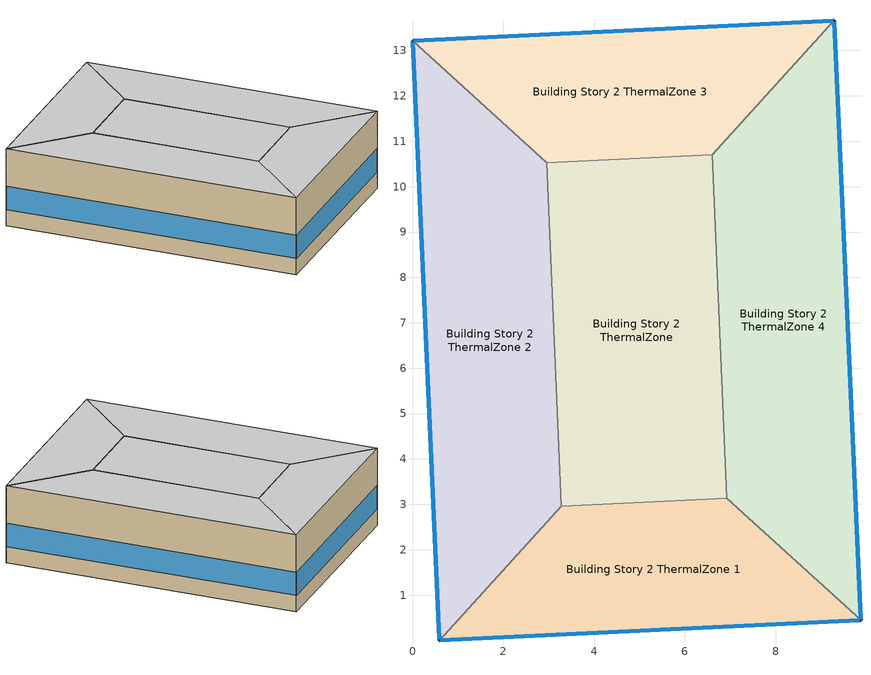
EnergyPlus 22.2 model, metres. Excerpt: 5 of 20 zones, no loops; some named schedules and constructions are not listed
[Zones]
Building Story 2 ThermalZone
 floor adiabatic (Typical Interior Floor): 6.92,3.14 3.28,2.96 2.96,10.52 6.6,10.7 z3.6
 wall adiabatic (Typical Interior Wall): 3.28,2.96 6.92,3.14 6.6,10.7 2.96,10.52 3.28,2.96 z3.6:7.2
 ceiling adiabatic (Typical Interior Ceiling): 6.6,10.7 2.96,10.52 3.28,2.96 6.92,3.14 z7.2
Building Story 2 ThermalZone 1
 floor adiabatic (Typical Interior Ceiling): 9.88,0.44 0.59,0 3.28,2.96 6.92,3.14 z3.6
 wall outside (Typical Insulated Steel Framed Exterior Wall R-12.99): 0.59,0 9.88,0.44 z3.6:7.2
 wall adiabatic (Typical Interior Wall): 9.88,0.44 6.92,3.14 3.28,2.96 0.59,0 z3.6:7.2
 window (U 0.55 SHGC 0.25): 0.61,0 9.86,0.44 z4.36:5.45
 ceiling adiabatic (Typical Interior Ceiling): 6.92,3.14 3.28,2.96 0.59,0 9.88,0.44 z7.2
Building Story 2 ThermalZone 2
 floor adiabatic (Typical Interior Ceiling): 0.59,0 0,13.22 2.96,10.52 3.28,2.96 z3.6
 wall outside (Typical Insulated Steel Framed Exterior Wall R-12.99): 0,13.22 0.59,0 z3.6:7.2
 wall adiabatic (Typical Interior Wall): 0.59,0 3.28,2.96 2.96,10.52 0,13.22 z3.6:7.2
 window (U 0.55 SHGC 0.25): 0,13.19 0.59,0.03 z4.36:5.45
 ceiling adiabatic (Typical Interior Ceiling): 3.28,2.96 2.96,10.52 0,13.22 0.59,0 z7.2
Building Story 2 ThermalZone 3
 floor adiabatic (Typical Interior Ceiling): 0,13.22 9.29,13.66 6.6,10.7 2.96,10.52 z3.6
 wall outside (Typical Insulated Steel Framed Exterior Wall R-12.99): 9.29,13.66 0,13.22 z3.6:7.2
 wall adiabatic (Typical Interior Wall): 0,13.22 2.96,10.52 6.6,10.7 9.29,13.66 z3.6:7.2
 window (U 0.55 SHGC 0.25): 9.27,13.66 0.03,13.22 z4.36:5.45
 ceiling adiabatic (Typical Interior Ceiling): 2.96,10.52 6.6,10.7 9.29,13.66 0,13.22 z7.2
Building Story 2 ThermalZone 4
 floor adiabatic (Typical Interior Ceiling): 9.29,13.66 9.88,0.44 6.92,3.14 6.6,10.7 z3.6
 wall outside (Typical Insulated Steel Framed Exterior Wall R-12.99): 9.88,0.44 9.29,13.66 z3.6:7.2
 wall adiabatic (Typical Interior Wall): 9.29,13.66 6.6,10.7 6.92,3.14 9.88,0.44 z3.6:7.2
 window (U 0.55 SHGC 0.25): 9.88,0.47 9.3,13.64 z4.36:5.45
 ceiling adiabatic (Typical Interior Ceiling): 6.6,10.7 6.92,3.14 9.88,0.44 9.29,13.66 z7.2
[Schedule:Week:Daily]
SchoolSecondary BLDG_LIGHT_MECHANICAL_SCH_2013 Week Rule - Jul5-Aug29: SchoolSecondary BLDG_LIGHT_MECHANICAL_SCH_2013 Wknd Day 1, SchoolSecondary BLDG_LIGHT_MECHANICAL_SCH_2013 Wkdy Day 1, SchoolSecondary BLDG_LIGHT_MECHANICAL_SCH_2013 Wkdy Day 1, SchoolSecondary BLDG_LIGHT_MECHANICAL_SCH_2013 Wkdy Day 1, SchoolSecondary BLDG_LIGHT_MECHANICAL_SCH_2013 Wkdy Day 1, SchoolSecondary BLDG_LIGHT_MECHANICAL_SCH_2013 Wkdy Day 1, SchoolSecondary BLDG_LIGHT_MECHANICAL_SCH_2013 Wknd Day 1, SchoolSecondary BLDG_LIGHT_MECHANICAL_SCH_2013 Default, SchoolSecondary BLDG_LIGHT_MECHANICAL_SCH_2013 Summer Design Day, SchoolSecondary BLDG_LIGHT_MECHANICAL_SCH_2013 Winter Design Day, SchoolSecondary BLDG_LIGHT_MECHANICAL_SCH_2013 Default, SchoolSecondary BLDG_LIGHT_MECHANICAL_SCH_2013 Default
SchoolSecondary BLDG_LIGHT_MECHANICAL_SCH_2013 Week Rule - Aug30-Sep5: SchoolSecondary BLDG_LIGHT_MECHANICAL_SCH_2013 Wknd Day 1, SchoolSecondary BLDG_LIGHT_MECHANICAL_SCH_2013 Wkdy Day 1, SchoolSecondary BLDG_LIGHT_MECHANICAL_SCH_2013 Wkdy Day 2, SchoolSecondary BLDG_LIGHT_MECHANICAL_SCH_2013 Wkdy Day 2, SchoolSecondary BLDG_LIGHT_MECHANICAL_SCH_2013 Wkdy Day 2, SchoolSecondary BLDG_LIGHT_MECHANICAL_SCH_2013 Wkdy Day 2, SchoolSecondary BLDG_LIGHT_MECHANICAL_SCH_2013 Default, SchoolSecondary BLDG_LIGHT_MECHANICAL_SCH_2013 Default, SchoolSecondary BLDG_LIGHT_MECHANICAL_SCH_2013 Summer Design Day, SchoolSecondary BLDG_LIGHT_MECHANICAL_SCH_2013 Winter Design Day, SchoolSecondary BLDG_LIGHT_MECHANICAL_SCH_2013 Default, SchoolSecondary BLDG_LIGHT_MECHANICAL_SCH_2013 Default
SchoolSecondary BLDG_LIGHT_MECHANICAL_SCH_2013 Week Rule - Sep6-Dec31: SchoolSecondary BLDG_LIGHT_MECHANICAL_SCH_2013 Default, SchoolSecondary BLDG_LIGHT_MECHANICAL_SCH_2013 Wkdy Day 2, SchoolSecondary BLDG_LIGHT_MECHANICAL_SCH_2013 Wkdy Day 2, SchoolSecondary BLDG_LIGHT_MECHANICAL_SCH_2013 Wkdy Day 2, SchoolSecondary BLDG_LIGHT_MECHANICAL_SCH_2013 Wkdy Day 2, SchoolSecondary BLDG_LIGHT_MECHANICAL_SCH_2013 Wkdy Day 2, SchoolSecondary BLDG_LIGHT_MECHANICAL_SCH_2013 Default, SchoolSecondary BLDG_LIGHT_MECHANICAL_SCH_2013 Default, SchoolSecondary BLDG_LIGHT_MECHANICAL_SCH_2013 Summer Design Day, SchoolSecondary BLDG_LIGHT_MECHANICAL_SCH_2013 Winter Design Day, SchoolSecondary BLDG_LIGHT_MECHANICAL_SCH_2013 Default, SchoolSecondary BLDG_LIGHT_MECHANICAL_SCH_2013 Default
SchoolSecondary BLDG_LIGHT_OFFICE_SCH_2013 Week Rule - Jan1-Jan3: SchoolSecondary BLDG_LIGHT_OFFICE_SCH_2013 Wkdy Day, SchoolSecondary BLDG_LIGHT_OFFICE_SCH_2013 Wkdy Day, SchoolSecondary BLDG_LIGHT_OFFICE_SCH_2013 Wkdy Day, SchoolSecondary BLDG_LIGHT_OFFICE_SCH_2013 Wkdy Day, SchoolSecondary BLDG_LIGHT_OFFICE_SCH_2013 Wkdy Day, SchoolSecondary BLDG_LIGHT_OFFICE_SCH_2013 Wkdy Day, SchoolSecondary BLDG_LIGHT_OFFICE_SCH_2013 Wknd Day, SchoolSecondary BLDG_LIGHT_OFFICE_SCH_2013 Default, SchoolSecondary BLDG_LIGHT_OFFICE_SCH_2013 Summer Design Day, SchoolSecondary BLDG_LIGHT_OFFICE_SCH_2013 Winter Design Day, SchoolSecondary BLDG_LIGHT_OFFICE_SCH_2013 Default, SchoolSecondary BLDG_LIGHT_OFFICE_SCH_2013 Default
SchoolSecondary BLDG_LIGHT_OFFICE_SCH_2013 Week Rule - Jan4-Jun27: SchoolSecondary BLDG_LIGHT_OFFICE_SCH_2013 Wknd Day, SchoolSecondary BLDG_LIGHT_OFFICE_SCH_2013 Wkdy Day, SchoolSecondary BLDG_LIGHT_OFFICE_SCH_2013 Wkdy Day, SchoolSecondary BLDG_LIGHT_OFFICE_SCH_2013 Wkdy Day, SchoolSecondary BLDG_LIGHT_OFFICE_SCH_2013 Wkdy Day, SchoolSecondary BLDG_LIGHT_OFFICE_SCH_2013 Wkdy Day, SchoolSecondary BLDG_LIGHT_OFFICE_SCH_2013 Wknd Day, SchoolSecondary BLDG_LIGHT_OFFICE_SCH_2013 Default, SchoolSecondary BLDG_LIGHT_OFFICE_SCH_2013 Summer Design Day, SchoolSecondary BLDG_LIGHT_OFFICE_SCH_2013 Winter Design Day, SchoolSecondary BLDG_LIGHT_OFFICE_SCH_2013 Default, SchoolSecondary BLDG_LIGHT_OFFICE_SCH_2013 Default
SchoolSecondary BLDG_LIGHT_OFFICE_SCH_2013 Week Rule - Jun28-Jul4: SchoolSecondary BLDG_LIGHT_OFFICE_SCH_2013 Wknd Day, SchoolSecondary BLDG_LIGHT_OFFICE_SCH_2013 Wkdy Day, SchoolSecondary BLDG_LIGHT_OFFICE_SCH_2013 Wkdy Day, SchoolSecondary BLDG_LIGHT_OFFICE_SCH_2013 Wkdy Day 1, SchoolSecondary BLDG_LIGHT_OFFICE_SCH_2013 Wkdy Day 1, SchoolSecondary BLDG_LIGHT_OFFICE_SCH_2013 Wkdy Day 1, SchoolSecondary BLDG_LIGHT_OFFICE_SCH_2013 Wknd Day 1, SchoolSecondary BLDG_LIGHT_OFFICE_SCH_2013 Default, SchoolSecondary BLDG_LIGHT_OFFICE_SCH_2013 Summer Design Day, SchoolSecondary BLDG_LIGHT_OFFICE_SCH_2013 Winter Design Day, SchoolSecondary BLDG_LIGHT_OFFICE_SCH_2013 Default, SchoolSecondary BLDG_LIGHT_OFFICE_SCH_2013 Default
SchoolSecondary BLDG_LIGHT_OFFICE_SCH_2013 Week Rule - Jul5-Aug29: SchoolSecondary BLDG_LIGHT_OFFICE_SCH_2013 Wknd Day 1, SchoolSecondary BLDG_LIGHT_OFFICE_SCH_2013 Wkdy Day 1, SchoolSecondary BLDG_LIGHT_OFFICE_SCH_2013 Wkdy Day 1, SchoolSecondary BLDG_LIGHT_OFFICE_SCH_2013 Wkdy Day 1, SchoolSecondary BLDG_LIGHT_OFFICE_SCH_2013 Wkdy Day 1, SchoolSecondary BLDG_LIGHT_OFFICE_SCH_2013 Wkdy Day 1, SchoolSecondary BLDG_LIGHT_OFFICE_SCH_2013 Wknd Day 1, SchoolSecondary BLDG_LIGHT_OFFICE_SCH_2013 Default, SchoolSecondary BLDG_LIGHT_OFFICE_SCH_2013 Summer Design Day, SchoolSecondary BLDG_LIGHT_OFFICE_SCH_2013 Winter Design Day, SchoolSecondary BLDG_LIGHT_OFFICE_SCH_2013 Default, SchoolSecondary BLDG_LIGHT_OFFICE_SCH_2013 Default
SchoolSecondary BLDG_LIGHT_OFFICE_SCH_2013 Week Rule - Aug30-Sep5: SchoolSecondary BLDG_LIGHT_OFFICE_SCH_2013 Wknd Day 1, SchoolSecondary BLDG_LIGHT_OFFICE_SCH_2013 Wkdy Day 1, SchoolSecondary BLDG_LIGHT_OFFICE_SCH_2013 Wkdy Day 2, SchoolSecondary BLDG_LIGHT_OFFICE_SCH_2013 Wkdy Day 2, SchoolSecondary BLDG_LIGHT_OFFICE_SCH_2013 Wkdy Day 2, SchoolSecondary BLDG_LIGHT_OFFICE_SCH_2013 Wkdy Day 2, SchoolSecondary BLDG_LIGHT_OFFICE_SCH_2013 Default, SchoolSecondary BLDG_LIGHT_OFFICE_SCH_2013 Default, SchoolSecondary BLDG_LIGHT_OFFICE_SCH_2013 Summer Design Day, SchoolSecondary BLDG_LIGHT_OFFICE_SCH_2013 Winter Design Day, SchoolSecondary BLDG_LIGHT_OFFICE_SCH_2013 Default, SchoolSecondary BLDG_LIGHT_OFFICE_SCH_2013 Default
SchoolSecondary BLDG_LIGHT_OFFICE_SCH_2013 Week Rule - Sep6-Dec31: SchoolSecondary BLDG_LIGHT_OFFICE_SCH_2013 Default, SchoolSecondary BLDG_LIGHT_OFFICE_SCH_2013 Wkdy Day 2, SchoolSecondary BLDG_LIGHT_OFFICE_SCH_2013 Wkdy Day 2, SchoolSecondary BLDG_LIGHT_OFFICE_SCH_2013 Wkdy Day 2, SchoolSecondary BLDG_LIGHT_OFFICE_SCH_2013 Wkdy Day 2, SchoolSecondary BLDG_LIGHT_OFFICE_SCH_2013 Wkdy Day 2, SchoolSecondary BLDG_LIGHT_OFFICE_SCH_2013 Default, SchoolSecondary BLDG_LIGHT_OFFICE_SCH_2013 Default, SchoolSecondary BLDG_LIGHT_OFFICE_SCH_2013 Summer Design Day, SchoolSecondary BLDG_LIGHT_OFFICE_SCH_2013 Winter Design Day, SchoolSecondary BLDG_LIGHT_OFFICE_SCH_2013 Default, SchoolSecondary BLDG_LIGHT_OFFICE_SCH_2013 Default
SchoolSecondary BLDG_LIGHT_BATH_SCH_2013 Week Rule - Jan1-Jan3: SchoolSecondary BLDG_LIGHT_BATH_SCH_2013 Wkdy Day, SchoolSecondary BLDG_LIGHT_BATH_SCH_2013 Wkdy Day, SchoolSecondary BLDG_LIGHT_BATH_SCH_2013 Wkdy Day, SchoolSecondary BLDG_LIGHT_BATH_SCH_2013 Wkdy Day, SchoolSecondary BLDG_LIGHT_BATH_SCH_2013 Wkdy Day, SchoolSecondary BLDG_LIGHT_BATH_SCH_2013 Wkdy Day, SchoolSecondary BLDG_LIGHT_BATH_SCH_2013 Wknd Day, SchoolSecondary BLDG_LIGHT_BATH_SCH_2013 Default, SchoolSecondary BLDG_LIGHT_BATH_SCH_2013 Summer Design Day, SchoolSecondary BLDG_LIGHT_BATH_SCH_2013 Winter Design Day, SchoolSecondary BLDG_LIGHT_BATH_SCH_2013 Default, SchoolSecondary BLDG_LIGHT_BATH_SCH_2013 Default
SchoolSecondary BLDG_LIGHT_BATH_SCH_2013 Week Rule - Jan4-Jun27: SchoolSecondary BLDG_LIGHT_BATH_SCH_2013 Wknd Day, SchoolSecondary BLDG_LIGHT_BATH_SCH_2013 Wkdy Day, SchoolSecondary BLDG_LIGHT_BATH_SCH_2013 Wkdy Day, SchoolSecondary BLDG_LIGHT_BATH_SCH_2013 Wkdy Day, SchoolSecondary BLDG_LIGHT_BATH_SCH_2013 Wkdy Day, SchoolSecondary BLDG_LIGHT_BATH_SCH_2013 Wkdy Day, SchoolSecondary BLDG_LIGHT_BATH_SCH_2013 Wknd Day, SchoolSecondary BLDG_LIGHT_BATH_SCH_2013 Default, SchoolSecondary BLDG_LIGHT_BATH_SCH_2013 Summer Design Day, SchoolSecondary BLDG_LIGHT_BATH_SCH_2013 Winter Design Day, SchoolSecondary BLDG_LIGHT_BATH_SCH_2013 Default, SchoolSecondary BLDG_LIGHT_BATH_SCH_2013 Default
SchoolSecondary BLDG_LIGHT_BATH_SCH_2013 Week Rule - Jun28-Jul4: SchoolSecondary BLDG_LIGHT_BATH_SCH_2013 Wknd Day, SchoolSecondary BLDG_LIGHT_BATH_SCH_2013 Wkdy Day, SchoolSecondary BLDG_LIGHT_BATH_SCH_2013 Wkdy Day, SchoolSecondary BLDG_LIGHT_BATH_SCH_2013 Wkdy Day 1, SchoolSecondary BLDG_LIGHT_BATH_SCH_2013 Wkdy Day 1, SchoolSecondary BLDG_LIGHT_BATH_SCH_2013 Wkdy Day 1, SchoolSecondary BLDG_LIGHT_BATH_SCH_2013 Wknd Day 1, SchoolSecondary BLDG_LIGHT_BATH_SCH_2013 Default, SchoolSecondary BLDG_LIGHT_BATH_SCH_2013 Summer Design Day, SchoolSecondary BLDG_LIGHT_BATH_SCH_2013 Winter Design Day, SchoolSecondary BLDG_LIGHT_BATH_SCH_2013 Default, SchoolSecondary BLDG_LIGHT_BATH_SCH_2013 Default
SchoolSecondary BLDG_LIGHT_BATH_SCH_2013 Week Rule - Jul5-Aug29: SchoolSecondary BLDG_LIGHT_BATH_SCH_2013 Wknd Day 1, SchoolSecondary BLDG_LIGHT_BATH_SCH_2013 Wkdy Day 1, SchoolSecondary BLDG_LIGHT_BATH_SCH_2013 Wkdy Day 1, SchoolSecondary BLDG_LIGHT_BATH_SCH_2013 Wkdy Day 1, SchoolSecondary BLDG_LIGHT_BATH_SCH_2013 Wkdy Day 1, SchoolSecondary BLDG_LIGHT_BATH_SCH_2013 Wkdy Day 1, SchoolSecondary BLDG_LIGHT_BATH_SCH_2013 Wknd Day 1, SchoolSecondary BLDG_LIGHT_BATH_SCH_2013 Default, SchoolSecondary BLDG_LIGHT_BATH_SCH_2013 Summer Design Day, SchoolSecondary BLDG_LIGHT_BATH_SCH_2013 Winter Design Day, SchoolSecondary BLDG_LIGHT_BATH_SCH_2013 Default, SchoolSecondary BLDG_LIGHT_BATH_SCH_2013 Default
SchoolSecondary BLDG_LIGHT_BATH_SCH_2013 Week Rule - Aug30-Sep5: SchoolSecondary BLDG_LIGHT_BATH_SCH_2013 Wknd Day 1, SchoolSecondary BLDG_LIGHT_BATH_SCH_2013 Wkdy Day 1, SchoolSecondary BLDG_LIGHT_BATH_SCH_2013 Wkdy Day 2, SchoolSecondary BLDG_LIGHT_BATH_SCH_2013 Wkdy Day 2, SchoolSecondary BLDG_LIGHT_BATH_SCH_2013 Wkdy Day 2, SchoolSecondary BLDG_LIGHT_BATH_SCH_2013 Wkdy Day 2, SchoolSecondary BLDG_LIGHT_BATH_SCH_2013 Default, SchoolSecondary BLDG_LIGHT_BATH_SCH_2013 Default, SchoolSecondary BLDG_LIGHT_BATH_SCH_2013 Summer Design Day, SchoolSecondary BLDG_LIGHT_BATH_SCH_2013 Winter Design Day, SchoolSecondary BLDG_LIGHT_BATH_SCH_2013 Default, SchoolSecondary BLDG_LIGHT_BATH_SCH_2013 Default
SchoolSecondary BLDG_LIGHT_BATH_SCH_2013 Week Rule - Sep6-Dec31: SchoolSecondary BLDG_LIGHT_BATH_SCH_2013 Default, SchoolSecondary BLDG_LIGHT_BATH_SCH_2013 Wkdy Day 2, SchoolSecondary BLDG_LIGHT_BATH_SCH_2013 Wkdy Day 2, SchoolSecondary BLDG_LIGHT_BATH_SCH_2013 Wkdy Day 2, SchoolSecondary BLDG_LIGHT_BATH_SCH_2013 Wkdy Day 2, SchoolSecondary BLDG_LIGHT_BATH_SCH_2013 Wkdy Day 2, SchoolSecondary BLDG_LIGHT_BATH_SCH_2013 Default, SchoolSecondary BLDG_LIGHT_BATH_SCH_2013 Default, SchoolSecondary BLDG_LIGHT_BATH_SCH_2013 Summer Design Day, SchoolSecondary BLDG_LIGHT_BATH_SCH_2013 Winter Design Day, SchoolSecondary BLDG_LIGHT_BATH_SCH_2013 Default, SchoolSecondary BLDG_LIGHT_BATH_SCH_2013 Default
SchoolSecondary BLDG_OCC_SCH_Auditorium Week Rule - Jan1-Jan3: SchoolSecondary BLDG_OCC_SCH_Auditorium Wkdy|SmrDsn Day, SchoolSecondary BLDG_OCC_SCH_Auditorium Wkdy|SmrDsn Day, SchoolSecondary BLDG_OCC_SCH_Auditorium Wkdy|SmrDsn Day, SchoolSecondary BLDG_OCC_SCH_Auditorium Wkdy|SmrDsn Day, SchoolSecondary BLDG_OCC_SCH_Auditorium Wkdy|SmrDsn Day, SchoolSecondary BLDG_OCC_SCH_Auditorium Wkdy|SmrDsn Day, SchoolSecondary BLDG_OCC_SCH_Auditorium Wknd Day, SchoolSecondary BLDG_OCC_SCH_Auditorium Default, SchoolSecondary BLDG_OCC_SCH_Auditorium Summer Design Day, SchoolSecondary BLDG_OCC_SCH_Auditorium Winter Design Day, SchoolSecondary BLDG_OCC_SCH_Auditorium Default, SchoolSecondary BLDG_OCC_SCH_Auditorium Default
SchoolSecondary BLDG_OCC_SCH_Auditorium Week Rule - Jan4-Jun27: SchoolSecondary BLDG_OCC_SCH_Auditorium Wknd Day, SchoolSecondary BLDG_OCC_SCH_Auditorium Wkdy|SmrDsn Day, SchoolSecondary BLDG_OCC_SCH_Auditorium Wkdy|SmrDsn Day, SchoolSecondary BLDG_OCC_SCH_Auditorium Wkdy|SmrDsn Day, SchoolSecondary BLDG_OCC_SCH_Auditorium Wkdy|SmrDsn Day, SchoolSecondary BLDG_OCC_SCH_Auditorium Wkdy|SmrDsn Day, SchoolSecondary BLDG_OCC_SCH_Auditorium Wknd Day, SchoolSecondary BLDG_OCC_SCH_Auditorium Default, SchoolSecondary BLDG_OCC_SCH_Auditorium Summer Design Day, SchoolSecondary BLDG_OCC_SCH_Auditorium Winter Design Day, SchoolSecondary BLDG_OCC_SCH_Auditorium Default, SchoolSecondary BLDG_OCC_SCH_Auditorium Default
SchoolSecondary BLDG_OCC_SCH_Auditorium Week Rule - Jun28-Jul4: SchoolSecondary BLDG_OCC_SCH_Auditorium Wknd Day, SchoolSecondary BLDG_OCC_SCH_Auditorium Wkdy|SmrDsn Day, SchoolSecondary BLDG_OCC_SCH_Auditorium Wkdy|SmrDsn Day, SchoolSecondary BLDG_OCC_SCH_Auditorium Wkdy|SmrDsn Day 1, SchoolSecondary BLDG_OCC_SCH_Auditorium Wkdy|SmrDsn Day 1, SchoolSecondary BLDG_OCC_SCH_Auditorium Wkdy|SmrDsn Day 1, SchoolSecondary BLDG_OCC_SCH_Auditorium Wknd Day 1, SchoolSecondary BLDG_OCC_SCH_Auditorium Default, SchoolSecondary BLDG_OCC_SCH_Auditorium Summer Design Day, SchoolSecondary BLDG_OCC_SCH_Auditorium Winter Design Day, SchoolSecondary BLDG_OCC_SCH_Auditorium Default, SchoolSecondary BLDG_OCC_SCH_Auditorium Default
SchoolSecondary BLDG_OCC_SCH_Auditorium Week Rule - Jul5-Aug29: SchoolSecondary BLDG_OCC_SCH_Auditorium Wknd Day 1, SchoolSecondary BLDG_OCC_SCH_Auditorium Wkdy|SmrDsn Day 1, SchoolSecondary BLDG_OCC_SCH_Auditorium Wkdy|SmrDsn Day 1, SchoolSecondary BLDG_OCC_SCH_Auditorium Wkdy|SmrDsn Day 1, SchoolSecondary BLDG_OCC_SCH_Auditorium Wkdy|SmrDsn Day 1, SchoolSecondary BLDG_OCC_SCH_Auditorium Wkdy|SmrDsn Day 1, SchoolSecondary BLDG_OCC_SCH_Auditorium Wknd Day 1, SchoolSecondary BLDG_OCC_SCH_Auditorium Default, SchoolSecondary BLDG_OCC_SCH_Auditorium Summer Design Day, SchoolSecondary BLDG_OCC_SCH_Auditorium Winter Design Day, SchoolSecondary BLDG_OCC_SCH_Auditorium Default, SchoolSecondary BLDG_OCC_SCH_Auditorium Default
SchoolSecondary BLDG_OCC_SCH_Auditorium Week Rule - Aug30-Sep5: SchoolSecondary BLDG_OCC_SCH_Auditorium Wknd Day 1, SchoolSecondary BLDG_OCC_SCH_Auditorium Wkdy|SmrDsn Day 1, SchoolSecondary BLDG_OCC_SCH_Auditorium Wkdy|SmrDsn Day 2, SchoolSecondary BLDG_OCC_SCH_Auditorium Wkdy|SmrDsn Day 2, SchoolSecondary BLDG_OCC_SCH_Auditorium Wkdy|SmrDsn Day 2, SchoolSecondary BLDG_OCC_SCH_Auditorium Wkdy|SmrDsn Day 2, SchoolSecondary BLDG_OCC_SCH_Auditorium Default, SchoolSecondary BLDG_OCC_SCH_Auditorium Default, SchoolSecondary BLDG_OCC_SCH_Auditorium Summer Design Day, SchoolSecondary BLDG_OCC_SCH_Auditorium Winter Design Day, SchoolSecondary BLDG_OCC_SCH_Auditorium Default, SchoolSecondary BLDG_OCC_SCH_Auditorium Default
SchoolSecondary BLDG_OCC_SCH_Auditorium Week Rule - Sep6-Dec31: SchoolSecondary BLDG_OCC_SCH_Auditorium Default, SchoolSecondary BLDG_OCC_SCH_Auditorium Wkdy|SmrDsn Day 2, SchoolSecondary BLDG_OCC_SCH_Auditorium Wkdy|SmrDsn Day 2, SchoolSecondary BLDG_OCC_SCH_Auditorium Wkdy|SmrDsn Day 2, SchoolSecondary BLDG_OCC_SCH_Auditorium Wkdy|SmrDsn Day 2, SchoolSecondary BLDG_OCC_SCH_Auditorium Wkdy|SmrDsn Day 2, SchoolSecondary BLDG_OCC_SCH_Auditorium Default, SchoolSecondary BLDG_OCC_SCH_Auditorium Default, SchoolSecondary BLDG_OCC_SCH_Auditorium Summer Design Day, SchoolSecondary BLDG_OCC_SCH_Auditorium Winter Design Day, SchoolSecondary BLDG_OCC_SCH_Auditorium Default, SchoolSecondary BLDG_OCC_SCH_Auditorium Default
SchoolSecondary ACTIVITY_SCH Week Rule - Jan1-Dec31: SchoolSecondary ACTIVITY_SCH Default, SchoolSecondary ACTIVITY_SCH Default, SchoolSecondary ACTIVITY_SCH Default, SchoolSecondary ACTIVITY_SCH Default, SchoolSecondary ACTIVITY_SCH Default, SchoolSecondary ACTIVITY_SCH Default, SchoolSecondary ACTIVITY_SCH Default, SchoolSecondary ACTIVITY_SCH Default, SchoolSecondary ACTIVITY_SCH Summer Design Day, SchoolSecondary ACTIVITY_SCH Winter Design Day, SchoolSecondary ACTIVITY_SCH Default, SchoolSecondary ACTIVITY_SCH Default
Work Efficiency Schedule Week Rule - Jan1-Dec31: Work Efficiency Schedule Default, Work Efficiency Schedule Default, Work Efficiency Schedule Default, Work Efficiency Schedule Default, Work Efficiency Schedule Default, Work Efficiency Schedule Default, Work Efficiency Schedule Default, Work Efficiency Schedule Default, Work Efficiency Schedule Default, Work Efficiency Schedule Default, Work Efficiency Schedule Default, Work Efficiency Schedule Default
Clothing Schedule Week Rule - Jan1-Dec31: Clothing Schedule Default Winter Clothes, Clothing Schedule Default Winter Clothes, Clothing Schedule Default Winter Clothes, Clothing Schedule Default Winter Clothes, Clothing Schedule Default Winter Clothes, Clothing Schedule Default Winter Clothes, Clothing Schedule Default Winter Clothes, Clothing Schedule Default Winter Clothes, Clothing Schedule Default Winter Clothes, Clothing Schedule Default Winter Clothes, Clothing Schedule Default Winter Clothes, Clothing Schedule Default Winter Clothes
Air Velocity Schedule Week Rule - Jan1-Dec31: Air Velocity Schedule Default, Air Velocity Schedule Default, Air Velocity Schedule Default, Air Velocity Schedule Default, Air Velocity Schedule Default, Air Velocity Schedule Default, Air Velocity Schedule Default, Air Velocity Schedule Default, Air Velocity Schedule Default, Air Velocity Schedule Default, Air Velocity Schedule Default, Air Velocity Schedule Default
SchoolSecondary BLDG_OCC_SCH_Cafeteria Week Rule - Jan1-Jan3: SchoolSecondary BLDG_OCC_SCH_Cafeteria Wkdy|SmrDsn Day, SchoolSecondary BLDG_OCC_SCH_Cafeteria Wkdy|SmrDsn Day, SchoolSecondary BLDG_OCC_SCH_Cafeteria Wkdy|SmrDsn Day, SchoolSecondary BLDG_OCC_SCH_Cafeteria Wkdy|SmrDsn Day, SchoolSecondary BLDG_OCC_SCH_Cafeteria Wkdy|SmrDsn Day, SchoolSecondary BLDG_OCC_SCH_Cafeteria Wkdy|SmrDsn Day, SchoolSecondary BLDG_OCC_SCH_Cafeteria Wknd Day, SchoolSecondary BLDG_OCC_SCH_Cafeteria Default, SchoolSecondary BLDG_OCC_SCH_Cafeteria Summer Design Day, SchoolSecondary BLDG_OCC_SCH_Cafeteria Winter Design Day, SchoolSecondary BLDG_OCC_SCH_Cafeteria Default, SchoolSecondary BLDG_OCC_SCH_Cafeteria Default
SchoolSecondary BLDG_OCC_SCH_Cafeteria Week Rule - Jan4-Jun27: SchoolSecondary BLDG_OCC_SCH_Cafeteria Wknd Day, SchoolSecondary BLDG_OCC_SCH_Cafeteria Wkdy|SmrDsn Day, SchoolSecondary BLDG_OCC_SCH_Cafeteria Wkdy|SmrDsn Day, SchoolSecondary BLDG_OCC_SCH_Cafeteria Wkdy|SmrDsn Day, SchoolSecondary BLDG_OCC_SCH_Cafeteria Wkdy|SmrDsn Day, SchoolSecondary BLDG_OCC_SCH_Cafeteria Wkdy|SmrDsn Day, SchoolSecondary BLDG_OCC_SCH_Cafeteria Wknd Day, SchoolSecondary BLDG_OCC_SCH_Cafeteria Default, SchoolSecondary BLDG_OCC_SCH_Cafeteria Summer Design Day, SchoolSecondary BLDG_OCC_SCH_Cafeteria Winter Design Day, SchoolSecondary BLDG_OCC_SCH_Cafeteria Default, SchoolSecondary BLDG_OCC_SCH_Cafeteria Default
SchoolSecondary BLDG_OCC_SCH_Cafeteria Week Rule - Jun28-Jul4: SchoolSecondary BLDG_OCC_SCH_Cafeteria Wknd Day, SchoolSecondary BLDG_OCC_SCH_Cafeteria Wkdy|SmrDsn Day, SchoolSecondary BLDG_OCC_SCH_Cafeteria Wkdy|SmrDsn Day, SchoolSecondary BLDG_OCC_SCH_Cafeteria Wkdy|SmrDsn Day 1, SchoolSecondary BLDG_OCC_SCH_Cafeteria Wkdy|SmrDsn Day 1, SchoolSecondary BLDG_OCC_SCH_Cafeteria Wkdy|SmrDsn Day 1, SchoolSecondary BLDG_OCC_SCH_Cafeteria Wknd Day 1, SchoolSecondary BLDG_OCC_SCH_Cafeteria Default, SchoolSecondary BLDG_OCC_SCH_Cafeteria Summer Design Day, SchoolSecondary BLDG_OCC_SCH_Cafeteria Winter Design Day, SchoolSecondary BLDG_OCC_SCH_Cafeteria Default, SchoolSecondary BLDG_OCC_SCH_Cafeteria Default
SchoolSecondary BLDG_OCC_SCH_Cafeteria Week Rule - Jul5-Aug29: SchoolSecondary BLDG_OCC_SCH_Cafeteria Wknd Day 1, SchoolSecondary BLDG_OCC_SCH_Cafeteria Wkdy|SmrDsn Day 1, SchoolSecondary BLDG_OCC_SCH_Cafeteria Wkdy|SmrDsn Day 1, SchoolSecondary BLDG_OCC_SCH_Cafeteria Wkdy|SmrDsn Day 1, SchoolSecondary BLDG_OCC_SCH_Cafeteria Wkdy|SmrDsn Day 1, SchoolSecondary BLDG_OCC_SCH_Cafeteria Wkdy|SmrDsn Day 1, SchoolSecondary BLDG_OCC_SCH_Cafeteria Wknd Day 1, SchoolSecondary BLDG_OCC_SCH_Cafeteria Default, SchoolSecondary BLDG_OCC_SCH_Cafeteria Summer Design Day, SchoolSecondary BLDG_OCC_SCH_Cafeteria Winter Design Day, SchoolSecondary BLDG_OCC_SCH_Cafeteria Default, SchoolSecondary BLDG_OCC_SCH_Cafeteria Default
SchoolSecondary BLDG_OCC_SCH_Cafeteria Week Rule - Aug30-Sep5: SchoolSecondary BLDG_OCC_SCH_Cafeteria Wknd Day 1, SchoolSecondary BLDG_OCC_SCH_Cafeteria Wkdy|SmrDsn Day 1, SchoolSecondary BLDG_OCC_SCH_Cafeteria Wkdy|SmrDsn Day 2, SchoolSecondary BLDG_OCC_SCH_Cafeteria Wkdy|SmrDsn Day 2, SchoolSecondary BLDG_OCC_SCH_Cafeteria Wkdy|SmrDsn Day 2, SchoolSecondary BLDG_OCC_SCH_Cafeteria Wkdy|SmrDsn Day 2, SchoolSecondary BLDG_OCC_SCH_Cafeteria Default, SchoolSecondary BLDG_OCC_SCH_Cafeteria Default, SchoolSecondary BLDG_OCC_SCH_Cafeteria Summer Design Day, SchoolSecondary BLDG_OCC_SCH_Cafeteria Winter Design Day, SchoolSecondary BLDG_OCC_SCH_Cafeteria Default, SchoolSecondary BLDG_OCC_SCH_Cafeteria Default
SchoolSecondary BLDG_OCC_SCH_Cafeteria Week Rule - Sep6-Dec31: SchoolSecondary BLDG_OCC_SCH_Cafeteria Default, SchoolSecondary BLDG_OCC_SCH_Cafeteria Wkdy|SmrDsn Day 2, SchoolSecondary BLDG_OCC_SCH_Cafeteria Wkdy|SmrDsn Day 2, SchoolSecondary BLDG_OCC_SCH_Cafeteria Wkdy|SmrDsn Day 2, SchoolSecondary BLDG_OCC_SCH_Cafeteria Wkdy|SmrDsn Day 2, SchoolSecondary BLDG_OCC_SCH_Cafeteria Wkdy|SmrDsn Day 2, SchoolSecondary BLDG_OCC_SCH_Cafeteria Default, SchoolSecondary BLDG_OCC_SCH_Cafeteria Default, SchoolSecondary BLDG_OCC_SCH_Cafeteria Summer Design Day, SchoolSecondary BLDG_OCC_SCH_Cafeteria Winter Design Day, SchoolSecondary BLDG_OCC_SCH_Cafeteria Default, SchoolSecondary BLDG_OCC_SCH_Cafeteria Default
SchoolSecondary BLDG_OCC_SCH_Extend Week Rule - Jan1-Jan3: SchoolSecondary BLDG_OCC_SCH_Extend Wkdy|SmrDsn Day, SchoolSecondary BLDG_OCC_SCH_Extend Wkdy|SmrDsn Day, SchoolSecondary BLDG_OCC_SCH_Extend Wkdy|SmrDsn Day, SchoolSecondary BLDG_OCC_SCH_Extend Wkdy|SmrDsn Day, SchoolSecondary BLDG_OCC_SCH_Extend Wkdy|SmrDsn Day, SchoolSecondary BLDG_OCC_SCH_Extend Wkdy|SmrDsn Day, SchoolSecondary BLDG_OCC_SCH_Extend Wknd Day, SchoolSecondary BLDG_OCC_SCH_Extend Default, SchoolSecondary BLDG_OCC_SCH_Extend Summer Design Day, SchoolSecondary BLDG_OCC_SCH_Extend Winter Design Day, SchoolSecondary BLDG_OCC_SCH_Extend Default, SchoolSecondary BLDG_OCC_SCH_Extend Default
SchoolSecondary BLDG_OCC_SCH_Extend Week Rule - Jan4-Jun27: SchoolSecondary BLDG_OCC_SCH_Extend Wknd Day, SchoolSecondary BLDG_OCC_SCH_Extend Wkdy|SmrDsn Day, SchoolSecondary BLDG_OCC_SCH_Extend Wkdy|SmrDsn Day, SchoolSecondary BLDG_OCC_SCH_Extend Wkdy|SmrDsn Day, SchoolSecondary BLDG_OCC_SCH_Extend Wkdy|SmrDsn Day, SchoolSecondary BLDG_OCC_SCH_Extend Wkdy|SmrDsn Day, SchoolSecondary BLDG_OCC_SCH_Extend Wknd Day, SchoolSecondary BLDG_OCC_SCH_Extend Default, SchoolSecondary BLDG_OCC_SCH_Extend Summer Design Day, SchoolSecondary BLDG_OCC_SCH_Extend Winter Design Day, SchoolSecondary BLDG_OCC_SCH_Extend Default, SchoolSecondary BLDG_OCC_SCH_Extend Default
SchoolSecondary BLDG_OCC_SCH_Extend Week Rule - Jun28-Jul4: SchoolSecondary BLDG_OCC_SCH_Extend Wknd Day, SchoolSecondary BLDG_OCC_SCH_Extend Wkdy|SmrDsn Day, SchoolSecondary BLDG_OCC_SCH_Extend Wkdy|SmrDsn Day, SchoolSecondary BLDG_OCC_SCH_Extend Wkdy|SmrDsn Day 1, SchoolSecondary BLDG_OCC_SCH_Extend Wkdy|SmrDsn Day 1, SchoolSecondary BLDG_OCC_SCH_Extend Wkdy|SmrDsn Day 1, SchoolSecondary BLDG_OCC_SCH_Extend Wknd Day 1, SchoolSecondary BLDG_OCC_SCH_Extend Default, SchoolSecondary BLDG_OCC_SCH_Extend Summer Design Day, SchoolSecondary BLDG_OCC_SCH_Extend Winter Design Day, SchoolSecondary BLDG_OCC_SCH_Extend Default, SchoolSecondary BLDG_OCC_SCH_Extend Default
SchoolSecondary BLDG_OCC_SCH_Extend Week Rule - Jul5-Aug29: SchoolSecondary BLDG_OCC_SCH_Extend Wknd Day 1, SchoolSecondary BLDG_OCC_SCH_Extend Wkdy|SmrDsn Day 1, SchoolSecondary BLDG_OCC_SCH_Extend Wkdy|SmrDsn Day 1, SchoolSecondary BLDG_OCC_SCH_Extend Wkdy|SmrDsn Day 1, SchoolSecondary BLDG_OCC_SCH_Extend Wkdy|SmrDsn Day 1, SchoolSecondary BLDG_OCC_SCH_Extend Wkdy|SmrDsn Day 1, SchoolSecondary BLDG_OCC_SCH_Extend Wknd Day 1, SchoolSecondary BLDG_OCC_SCH_Extend Default, SchoolSecondary BLDG_OCC_SCH_Extend Summer Design Day, SchoolSecondary BLDG_OCC_SCH_Extend Winter Design Day, SchoolSecondary BLDG_OCC_SCH_Extend Default, SchoolSecondary BLDG_OCC_SCH_Extend Default
SchoolSecondary BLDG_OCC_SCH_Extend Week Rule - Aug30-Sep5: SchoolSecondary BLDG_OCC_SCH_Extend Wknd Day 1, SchoolSecondary BLDG_OCC_SCH_Extend Wkdy|SmrDsn Day 1, SchoolSecondary BLDG_OCC_SCH_Extend Wkdy|SmrDsn Day 2, SchoolSecondary BLDG_OCC_SCH_Extend Wkdy|SmrDsn Day 2, SchoolSecondary BLDG_OCC_SCH_Extend Wkdy|SmrDsn Day 2, SchoolSecondary BLDG_OCC_SCH_Extend Wkdy|SmrDsn Day 2, SchoolSecondary BLDG_OCC_SCH_Extend Default, SchoolSecondary BLDG_OCC_SCH_Extend Default, SchoolSecondary BLDG_OCC_SCH_Extend Summer Design Day, SchoolSecondary BLDG_OCC_SCH_Extend Winter Design Day, SchoolSecondary BLDG_OCC_SCH_Extend Default, SchoolSecondary BLDG_OCC_SCH_Extend Default
SchoolSecondary BLDG_OCC_SCH_Extend Week Rule - Sep6-Dec31: SchoolSecondary BLDG_OCC_SCH_Extend Default, SchoolSecondary BLDG_OCC_SCH_Extend Wkdy|SmrDsn Day 2, SchoolSecondary BLDG_OCC_SCH_Extend Wkdy|SmrDsn Day 2, SchoolSecondary BLDG_OCC_SCH_Extend Wkdy|SmrDsn Day 2, SchoolSecondary BLDG_OCC_SCH_Extend Wkdy|SmrDsn Day 2, SchoolSecondary BLDG_OCC_SCH_Extend Wkdy|SmrDsn Day 2, SchoolSecondary BLDG_OCC_SCH_Extend Default, SchoolSecondary BLDG_OCC_SCH_Extend Default, SchoolSecondary BLDG_OCC_SCH_Extend Summer Design Day, SchoolSecondary BLDG_OCC_SCH_Extend Winter Design Day, SchoolSecondary BLDG_OCC_SCH_Extend Default, SchoolSecondary BLDG_OCC_SCH_Extend Default
SchoolSecondary BLDG_OCC_SCH_Gym Week Rule - Jan1-Jan3: SchoolSecondary BLDG_OCC_SCH_Gym Wkdy|SmrDsn Day, SchoolSecondary BLDG_OCC_SCH_Gym Wkdy|SmrDsn Day, SchoolSecondary BLDG_OCC_SCH_Gym Wkdy|SmrDsn Day, SchoolSecondary BLDG_OCC_SCH_Gym Wkdy|SmrDsn Day, SchoolSecondary BLDG_OCC_SCH_Gym Wkdy|SmrDsn Day, SchoolSecondary BLDG_OCC_SCH_Gym Wkdy|SmrDsn Day, SchoolSecondary BLDG_OCC_SCH_Gym Wknd Day, SchoolSecondary BLDG_OCC_SCH_Gym Default, SchoolSecondary BLDG_OCC_SCH_Gym Summer Design Day, SchoolSecondary BLDG_OCC_SCH_Gym Winter Design Day, SchoolSecondary BLDG_OCC_SCH_Gym Default, SchoolSecondary BLDG_OCC_SCH_Gym Default
SchoolSecondary BLDG_OCC_SCH_Gym Week Rule - Jan4-Jun27: SchoolSecondary BLDG_OCC_SCH_Gym Wknd Day, SchoolSecondary BLDG_OCC_SCH_Gym Wkdy|SmrDsn Day, SchoolSecondary BLDG_OCC_SCH_Gym Wkdy|SmrDsn Day, SchoolSecondary BLDG_OCC_SCH_Gym Wkdy|SmrDsn Day, SchoolSecondary BLDG_OCC_SCH_Gym Wkdy|SmrDsn Day, SchoolSecondary BLDG_OCC_SCH_Gym Wkdy|SmrDsn Day, SchoolSecondary BLDG_OCC_SCH_Gym Wknd Day, SchoolSecondary BLDG_OCC_SCH_Gym Default, SchoolSecondary BLDG_OCC_SCH_Gym Summer Design Day, SchoolSecondary BLDG_OCC_SCH_Gym Winter Design Day, SchoolSecondary BLDG_OCC_SCH_Gym Default, SchoolSecondary BLDG_OCC_SCH_Gym Default
SchoolSecondary BLDG_OCC_SCH_Gym Week Rule - Jun28-Jul4: SchoolSecondary BLDG_OCC_SCH_Gym Wknd Day, SchoolSecondary BLDG_OCC_SCH_Gym Wkdy|SmrDsn Day, SchoolSecondary BLDG_OCC_SCH_Gym Wkdy|SmrDsn Day, SchoolSecondary BLDG_OCC_SCH_Gym Wkdy|SmrDsn Day 1, SchoolSecondary BLDG_OCC_SCH_Gym Wkdy|SmrDsn Day 1, SchoolSecondary BLDG_OCC_SCH_Gym Wkdy|SmrDsn Day 1, SchoolSecondary BLDG_OCC_SCH_Gym Wknd Day 1, SchoolSecondary BLDG_OCC_SCH_Gym Default, SchoolSecondary BLDG_OCC_SCH_Gym Summer Design Day, SchoolSecondary BLDG_OCC_SCH_Gym Winter Design Day, SchoolSecondary BLDG_OCC_SCH_Gym Default, SchoolSecondary BLDG_OCC_SCH_Gym Default
SchoolSecondary BLDG_OCC_SCH_Gym Week Rule - Jul5-Aug29: SchoolSecondary BLDG_OCC_SCH_Gym Wknd Day 1, SchoolSecondary BLDG_OCC_SCH_Gym Wkdy|SmrDsn Day 1, SchoolSecondary BLDG_OCC_SCH_Gym Wkdy|SmrDsn Day 1, SchoolSecondary BLDG_OCC_SCH_Gym Wkdy|SmrDsn Day 1, SchoolSecondary BLDG_OCC_SCH_Gym Wkdy|SmrDsn Day 1, SchoolSecondary BLDG_OCC_SCH_Gym Wkdy|SmrDsn Day 1, SchoolSecondary BLDG_OCC_SCH_Gym Wknd Day 1, SchoolSecondary BLDG_OCC_SCH_Gym Default, SchoolSecondary BLDG_OCC_SCH_Gym Summer Design Day, SchoolSecondary BLDG_OCC_SCH_Gym Winter Design Day, SchoolSecondary BLDG_OCC_SCH_Gym Default, SchoolSecondary BLDG_OCC_SCH_Gym Default
SchoolSecondary BLDG_OCC_SCH_Gym Week Rule - Aug30-Sep5: SchoolSecondary BLDG_OCC_SCH_Gym Wknd Day 1, SchoolSecondary BLDG_OCC_SCH_Gym Wkdy|SmrDsn Day 1, SchoolSecondary BLDG_OCC_SCH_Gym Wkdy|SmrDsn Day 2, SchoolSecondary BLDG_OCC_SCH_Gym Wkdy|SmrDsn Day 2, SchoolSecondary BLDG_OCC_SCH_Gym Wkdy|SmrDsn Day 2, SchoolSecondary BLDG_OCC_SCH_Gym Wkdy|SmrDsn Day 2, SchoolSecondary BLDG_OCC_SCH_Gym Default, SchoolSecondary BLDG_OCC_SCH_Gym Default, SchoolSecondary BLDG_OCC_SCH_Gym Summer Design Day, SchoolSecondary BLDG_OCC_SCH_Gym Winter Design Day, SchoolSecondary BLDG_OCC_SCH_Gym Default, SchoolSecondary BLDG_OCC_SCH_Gym Default
SchoolSecondary BLDG_OCC_SCH_Gym Week Rule - Sep6-Dec31: SchoolSecondary BLDG_OCC_SCH_Gym Default, SchoolSecondary BLDG_OCC_SCH_Gym Wkdy|SmrDsn Day 2, SchoolSecondary BLDG_OCC_SCH_Gym Wkdy|SmrDsn Day 2, SchoolSecondary BLDG_OCC_SCH_Gym Wkdy|SmrDsn Day 2, SchoolSecondary BLDG_OCC_SCH_Gym Wkdy|SmrDsn Day 2, SchoolSecondary BLDG_OCC_SCH_Gym Wkdy|SmrDsn Day 2, SchoolSecondary BLDG_OCC_SCH_Gym Default, SchoolSecondary BLDG_OCC_SCH_Gym Default, SchoolSecondary BLDG_OCC_SCH_Gym Summer Design Day, SchoolSecondary BLDG_OCC_SCH_Gym Winter Design Day, SchoolSecondary BLDG_OCC_SCH_Gym Default, SchoolSecondary BLDG_OCC_SCH_Gym Default
SchoolSecondary BLDG_OCC_SCH Week Rule - Jan1-Jan3: SchoolSecondary BLDG_OCC_SCH Wkdy|SmrDsn Day, SchoolSecondary BLDG_OCC_SCH Wkdy|SmrDsn Day, SchoolSecondary BLDG_OCC_SCH Wkdy|SmrDsn Day, SchoolSecondary BLDG_OCC_SCH Wkdy|SmrDsn Day, SchoolSecondary BLDG_OCC_SCH Wkdy|SmrDsn Day, SchoolSecondary BLDG_OCC_SCH Wkdy|SmrDsn Day, SchoolSecondary BLDG_OCC_SCH Wknd Day, SchoolSecondary BLDG_OCC_SCH Default, SchoolSecondary BLDG_OCC_SCH Summer Design Day, SchoolSecondary BLDG_OCC_SCH Winter Design Day, SchoolSecondary BLDG_OCC_SCH Default, SchoolSecondary BLDG_OCC_SCH Default
SchoolSecondary BLDG_OCC_SCH Week Rule - Jan4-Jun13: SchoolSecondary BLDG_OCC_SCH Wknd Day, SchoolSecondary BLDG_OCC_SCH Wkdy|SmrDsn Day, SchoolSecondary BLDG_OCC_SCH Wkdy|SmrDsn Day, SchoolSecondary BLDG_OCC_SCH Wkdy|SmrDsn Day, SchoolSecondary BLDG_OCC_SCH Wkdy|SmrDsn Day, SchoolSecondary BLDG_OCC_SCH Wkdy|SmrDsn Day, SchoolSecondary BLDG_OCC_SCH Wknd Day, SchoolSecondary BLDG_OCC_SCH Default, SchoolSecondary BLDG_OCC_SCH Summer Design Day, SchoolSecondary BLDG_OCC_SCH Winter Design Day, SchoolSecondary BLDG_OCC_SCH Default, SchoolSecondary BLDG_OCC_SCH Default
SchoolSecondary BLDG_OCC_SCH Week Rule - Jun14-Jun20: SchoolSecondary BLDG_OCC_SCH Wknd Day, SchoolSecondary BLDG_OCC_SCH Wkdy|SmrDsn Day, SchoolSecondary BLDG_OCC_SCH Wkdy|SmrDsn Day 1, SchoolSecondary BLDG_OCC_SCH Wkdy|SmrDsn Day 1, SchoolSecondary BLDG_OCC_SCH Wkdy|SmrDsn Day 1, SchoolSecondary BLDG_OCC_SCH Wkdy|SmrDsn Day 1, SchoolSecondary BLDG_OCC_SCH Wknd Day 1, SchoolSecondary BLDG_OCC_SCH Default, SchoolSecondary BLDG_OCC_SCH Summer Design Day, SchoolSecondary BLDG_OCC_SCH Winter Design Day, SchoolSecondary BLDG_OCC_SCH Default, SchoolSecondary BLDG_OCC_SCH Default
SchoolSecondary BLDG_OCC_SCH Week Rule - Jun21-Sep12: SchoolSecondary BLDG_OCC_SCH Wknd Day 1, SchoolSecondary BLDG_OCC_SCH Wkdy|SmrDsn Day 1, SchoolSecondary BLDG_OCC_SCH Wkdy|SmrDsn Day 1, SchoolSecondary BLDG_OCC_SCH Wkdy|SmrDsn Day 1, SchoolSecondary BLDG_OCC_SCH Wkdy|SmrDsn Day 1, SchoolSecondary BLDG_OCC_SCH Wkdy|SmrDsn Day 1, SchoolSecondary BLDG_OCC_SCH Wknd Day 1, SchoolSecondary BLDG_OCC_SCH Default, SchoolSecondary BLDG_OCC_SCH Summer Design Day, SchoolSecondary BLDG_OCC_SCH Winter Design Day, SchoolSecondary BLDG_OCC_SCH Default, SchoolSecondary BLDG_OCC_SCH Default
SchoolSecondary BLDG_OCC_SCH Week Rule - Sep13-Sep19: SchoolSecondary BLDG_OCC_SCH Wknd Day 1, SchoolSecondary BLDG_OCC_SCH Wkdy|SmrDsn Day 1, SchoolSecondary BLDG_OCC_SCH Wkdy|SmrDsn Day 1, SchoolSecondary BLDG_OCC_SCH Wkdy|SmrDsn Day 2, SchoolSecondary BLDG_OCC_SCH Wkdy|SmrDsn Day 2, SchoolSecondary BLDG_OCC_SCH Wkdy|SmrDsn Day 2, SchoolSecondary BLDG_OCC_SCH Default, SchoolSecondary BLDG_OCC_SCH Default, SchoolSecondary BLDG_OCC_SCH Summer Design Day, SchoolSecondary BLDG_OCC_SCH Winter Design Day, SchoolSecondary BLDG_OCC_SCH Default, SchoolSecondary BLDG_OCC_SCH Default
SchoolSecondary BLDG_OCC_SCH Week Rule - Sep20-Dec31: SchoolSecondary BLDG_OCC_SCH Default, SchoolSecondary BLDG_OCC_SCH Wkdy|SmrDsn Day 2, SchoolSecondary BLDG_OCC_SCH Wkdy|SmrDsn Day 2, SchoolSecondary BLDG_OCC_SCH Wkdy|SmrDsn Day 2, SchoolSecondary BLDG_OCC_SCH Wkdy|SmrDsn Day 2, SchoolSecondary BLDG_OCC_SCH Wkdy|SmrDsn Day 2, SchoolSecondary BLDG_OCC_SCH Default, SchoolSecondary BLDG_OCC_SCH Default, SchoolSecondary BLDG_OCC_SCH Summer Design Day, SchoolSecondary BLDG_OCC_SCH Winter Design Day, SchoolSecondary BLDG_OCC_SCH Default, SchoolSecondary BLDG_OCC_SCH Default
SchoolSecondary BLDG_OCC_SCH_Offices Week Rule - Jan1-Jan3: SchoolSecondary BLDG_OCC_SCH_Offices Wkdy|SmrDsn Day, SchoolSecondary BLDG_OCC_SCH_Offices Wkdy|SmrDsn Day, SchoolSecondary BLDG_OCC_SCH_Offices Wkdy|SmrDsn Day, SchoolSecondary BLDG_OCC_SCH_Offices Wkdy|SmrDsn Day, SchoolSecondary BLDG_OCC_SCH_Offices Wkdy|SmrDsn Day, SchoolSecondary BLDG_OCC_SCH_Offices Wkdy|SmrDsn Day, SchoolSecondary BLDG_OCC_SCH_Offices Wknd Day, SchoolSecondary BLDG_OCC_SCH_Offices Default, SchoolSecondary BLDG_OCC_SCH_Offices Summer Design Day, SchoolSecondary BLDG_OCC_SCH_Offices Winter Design Day, SchoolSecondary BLDG_OCC_SCH_Offices Default, SchoolSecondary BLDG_OCC_SCH_Offices Default
SchoolSecondary BLDG_OCC_SCH_Offices Week Rule - Jan4-Jun27: SchoolSecondary BLDG_OCC_SCH_Offices Wknd Day, SchoolSecondary BLDG_OCC_SCH_Offices Wkdy|SmrDsn Day, SchoolSecondary BLDG_OCC_SCH_Offices Wkdy|SmrDsn Day, SchoolSecondary BLDG_OCC_SCH_Offices Wkdy|SmrDsn Day, SchoolSecondary BLDG_OCC_SCH_Offices Wkdy|SmrDsn Day, SchoolSecondary BLDG_OCC_SCH_Offices Wkdy|SmrDsn Day, SchoolSecondary BLDG_OCC_SCH_Offices Wknd Day, SchoolSecondary BLDG_OCC_SCH_Offices Default, SchoolSecondary BLDG_OCC_SCH_Offices Summer Design Day, SchoolSecondary BLDG_OCC_SCH_Offices Winter Design Day, SchoolSecondary BLDG_OCC_SCH_Offices Default, SchoolSecondary BLDG_OCC_SCH_Offices Default
SchoolSecondary BLDG_OCC_SCH_Offices Week Rule - Jun28-Jul4: SchoolSecondary BLDG_OCC_SCH_Offices Wknd Day, SchoolSecondary BLDG_OCC_SCH_Offices Wkdy|SmrDsn Day, SchoolSecondary BLDG_OCC_SCH_Offices Wkdy|SmrDsn Day, SchoolSecondary BLDG_OCC_SCH_Offices Wkdy|SmrDsn Day 1, SchoolSecondary BLDG_OCC_SCH_Offices Wkdy|SmrDsn Day 1, SchoolSecondary BLDG_OCC_SCH_Offices Wkdy|SmrDsn Day 1, SchoolSecondary BLDG_OCC_SCH_Offices Wknd Day 1, SchoolSecondary BLDG_OCC_SCH_Offices Default, SchoolSecondary BLDG_OCC_SCH_Offices Summer Design Day, SchoolSecondary BLDG_OCC_SCH_Offices Winter Design Day, SchoolSecondary BLDG_OCC_SCH_Offices Default, SchoolSecondary BLDG_OCC_SCH_Offices Default
SchoolSecondary BLDG_OCC_SCH_Offices Week Rule - Jul5-Aug29: SchoolSecondary BLDG_OCC_SCH_Offices Wknd Day 1, SchoolSecondary BLDG_OCC_SCH_Offices Wkdy|SmrDsn Day 1, SchoolSecondary BLDG_OCC_SCH_Offices Wkdy|SmrDsn Day 1, SchoolSecondary BLDG_OCC_SCH_Offices Wkdy|SmrDsn Day 1, SchoolSecondary BLDG_OCC_SCH_Offices Wkdy|SmrDsn Day 1, SchoolSecondary BLDG_OCC_SCH_Offices Wkdy|SmrDsn Day 1, SchoolSecondary BLDG_OCC_SCH_Offices Wknd Day 1, SchoolSecondary BLDG_OCC_SCH_Offices Default, SchoolSecondary BLDG_OCC_SCH_Offices Summer Design Day, SchoolSecondary BLDG_OCC_SCH_Offices Winter Design Day, SchoolSecondary BLDG_OCC_SCH_Offices Default, SchoolSecondary BLDG_OCC_SCH_Offices Default
SchoolSecondary BLDG_OCC_SCH_Offices Week Rule - Aug30-Sep5: SchoolSecondary BLDG_OCC_SCH_Offices Wknd Day 1, SchoolSecondary BLDG_OCC_SCH_Offices Wkdy|SmrDsn Day 1, SchoolSecondary BLDG_OCC_SCH_Offices Wkdy|SmrDsn Day 2, SchoolSecondary BLDG_OCC_SCH_Offices Wkdy|SmrDsn Day 2, SchoolSecondary BLDG_OCC_SCH_Offices Wkdy|SmrDsn Day 2, SchoolSecondary BLDG_OCC_SCH_Offices Wkdy|SmrDsn Day 2, SchoolSecondary BLDG_OCC_SCH_Offices Default, SchoolSecondary BLDG_OCC_SCH_Offices Default, SchoolSecondary BLDG_OCC_SCH_Offices Summer Design Day, SchoolSecondary BLDG_OCC_SCH_Offices Winter Design Day, SchoolSecondary BLDG_OCC_SCH_Offices Default, SchoolSecondary BLDG_OCC_SCH_Offices Default
SchoolSecondary BLDG_OCC_SCH_Offices Week Rule - Sep6-Dec31: SchoolSecondary BLDG_OCC_SCH_Offices Default, SchoolSecondary BLDG_OCC_SCH_Offices Wkdy|SmrDsn Day 2, SchoolSecondary BLDG_OCC_SCH_Offices Wkdy|SmrDsn Day 2, SchoolSecondary BLDG_OCC_SCH_Offices Wkdy|SmrDsn Day 2, SchoolSecondary BLDG_OCC_SCH_Offices Wkdy|SmrDsn Day 2, SchoolSecondary BLDG_OCC_SCH_Offices Wkdy|SmrDsn Day 2, SchoolSecondary BLDG_OCC_SCH_Offices Default, SchoolSecondary BLDG_OCC_SCH_Offices Default, SchoolSecondary BLDG_OCC_SCH_Offices Summer Design Day, SchoolSecondary BLDG_OCC_SCH_Offices Winter Design Day, SchoolSecondary BLDG_OCC_SCH_Offices Default, SchoolSecondary BLDG_OCC_SCH_Offices Default
Elevator Schedule 3 Week Rule - Jan1-Jan3: 19 space(s) Occ Sch Thursday 19, 19 space(s) Occ Sch Thursday 19, 19 space(s) Occ Sch Thursday 19, 19 space(s) Occ Sch Thursday 19, 19 space(s) Occ Sch Thursday 19, 19 space(s) Occ Sch Friday 19, 19 space(s) Occ Sch Saturday 3, 19 space(s) Occ Sch Default 3, 19 space(s) Occ Sch Summer Design Day 3, 19 space(s) Occ Sch Winter Design Day 3, 19 space(s) Occ Sch Default 3, 19 space(s) Occ Sch Default 3
Elevator Schedule 3 Week Rule - Jan4-Jun13: 19 space(s) Occ Sch Sunday 3, 19 space(s) Occ Sch Default 3, 19 space(s) Occ Sch Tuesday 19, 19 space(s) Occ Sch Wednesday 19, 19 space(s) Occ Sch Thursday 19, 19 space(s) Occ Sch Friday 19, 19 space(s) Occ Sch Saturday 3, 19 space(s) Occ Sch Default 3, 19 space(s) Occ Sch Summer Design Day 3, 19 space(s) Occ Sch Winter Design Day 3, 19 space(s) Occ Sch Default 3, 19 space(s) Occ Sch Default 3
Elevator Schedule 3 Week Rule - Jun14-Jun20: 19 space(s) Occ Sch Sunday 3, 19 space(s) Occ Sch Default 3, 19 space(s) Occ Sch Tuesday 18, 19 space(s) Occ Sch Wednesday 18, 19 space(s) Occ Sch Thursday 18, 19 space(s) Occ Sch Friday 18, 19 space(s) Occ Sch Saturday 3, 19 space(s) Occ Sch Default 3, 19 space(s) Occ Sch Summer Design Day 3, 19 space(s) Occ Sch Winter Design Day 3, 19 space(s) Occ Sch Default 3, 19 space(s) Occ Sch Default 3
Elevator Schedule 3 Week Rule - Jun21-Jun27: 19 space(s) Occ Sch Sunday 3, 19 space(s) Occ Sch Monday 16, 19 space(s) Occ Sch Tuesday 18, 19 space(s) Occ Sch Wednesday 18, 19 space(s) Occ Sch Thursday 18, 19 space(s) Occ Sch Friday 18, 19 space(s) Occ Sch Saturday 3, 19 space(s) Occ Sch Default 3, 19 space(s) Occ Sch Summer Design Day 3, 19 space(s) Occ Sch Winter Design Day 3, 19 space(s) Occ Sch Default 3, 19 space(s) Occ Sch Default 3
Elevator Schedule 3 Week Rule - Jun28-Jul4: 19 space(s) Occ Sch Sunday 3, 19 space(s) Occ Sch Monday 16, 19 space(s) Occ Sch Tuesday 18, 19 space(s) Occ Sch Wednesday 17, 19 space(s) Occ Sch Thursday 17, 19 space(s) Occ Sch Friday 17, 19 space(s) Occ Sch Saturday 3, 19 space(s) Occ Sch Default 3, 19 space(s) Occ Sch Summer Design Day 3, 19 space(s) Occ Sch Winter Design Day 3, 19 space(s) Occ Sch Default 3, 19 space(s) Occ Sch Default 3
Elevator Schedule 3 Week Rule - Jul5-Aug29: 19 space(s) Occ Sch Sunday 3, 19 space(s) Occ Sch Monday 15, 19 space(s) Occ Sch Tuesday 17, 19 space(s) Occ Sch Wednesday 17, 19 space(s) Occ Sch Thursday 17, 19 space(s) Occ Sch Friday 17, 19 space(s) Occ Sch Saturday 3, 19 space(s) Occ Sch Default 3, 19 space(s) Occ Sch Summer Design Day 3, 19 space(s) Occ Sch Winter Design Day 3, 19 space(s) Occ Sch Default 3, 19 space(s) Occ Sch Default 3
Elevator Schedule 3 Week Rule - Aug30-Sep5: 19 space(s) Occ Sch Sunday 3, 19 space(s) Occ Sch Monday 15, 19 space(s) Occ Sch Tuesday 16, 19 space(s) Occ Sch Wednesday 16, 19 space(s) Occ Sch Thursday 16, 19 space(s) Occ Sch Friday 16, 19 space(s) Occ Sch Saturday 3, 19 space(s) Occ Sch Default 3, 19 space(s) Occ Sch Summer Design Day 3, 19 space(s) Occ Sch Winter Design Day 3, 19 space(s) Occ Sch Default 3, 19 space(s) Occ Sch Default 3
Elevator Schedule 3 Week Rule - Sep6-Sep12: 19 space(s) Occ Sch Sunday 3, 19 space(s) Occ Sch Monday 14, 19 space(s) Occ Sch Tuesday 16, 19 space(s) Occ Sch Wednesday 16, 19 space(s) Occ Sch Thursday 16, 19 space(s) Occ Sch Friday 16, 19 space(s) Occ Sch Saturday 3, 19 space(s) Occ Sch Default 3, 19 space(s) Occ Sch Summer Design Day 3, 19 space(s) Occ Sch Winter Design Day 3, 19 space(s) Occ Sch Default 3, 19 space(s) Occ Sch Default 3
Elevator Schedule 3 Week Rule - Sep13-Sep19: 19 space(s) Occ Sch Sunday 3, 19 space(s) Occ Sch Monday 14, 19 space(s) Occ Sch Tuesday 16, 19 space(s) Occ Sch Wednesday 15, 19 space(s) Occ Sch Thursday 15, 19 space(s) Occ Sch Friday 15, 19 space(s) Occ Sch Saturday 3, 19 space(s) Occ Sch Default 3, 19 space(s) Occ Sch Summer Design Day 3, 19 space(s) Occ Sch Winter Design Day 3, 19 space(s) Occ Sch Default 3, 19 space(s) Occ Sch Default 3
Elevator Schedule 3 Week Rule - Sep20-Dec31: 19 space(s) Occ Sch Sunday 3, 19 space(s) Occ Sch Monday 13, 19 space(s) Occ Sch Tuesday 15, 19 space(s) Occ Sch Wednesday 15, 19 space(s) Occ Sch Thursday 15, 19 space(s) Occ Sch Friday 15, 19 space(s) Occ Sch Saturday 3, 19 space(s) Occ Sch Default 3, 19 space(s) Occ Sch Summer Design Day 3, 19 space(s) Occ Sch Winter Design Day 3, 19 space(s) Occ Sch Default 3, 19 space(s) Occ Sch Default 3
Elevator Schedule 1 Week Rule - Jan1-Jan3: 19 space(s) Occ Sch Thursday 9, 19 space(s) Occ Sch Thursday 9, 19 space(s) Occ Sch Thursday 9, 19 space(s) Occ Sch Thursday 9, 19 space(s) Occ Sch Thursday 9, 19 space(s) Occ Sch Friday 9, 19 space(s) Occ Sch Saturday 1, 19 space(s) Occ Sch Default 1, 19 space(s) Occ Sch Summer Design Day 1, 19 space(s) Occ Sch Winter Design Day 1, 19 space(s) Occ Sch Default 1, 19 space(s) Occ Sch Default 1
Elevator Schedule 1 Week Rule - Jan4-Jun13: 19 space(s) Occ Sch Sunday 1, 19 space(s) Occ Sch Default 1, 19 space(s) Occ Sch Tuesday 9, 19 space(s) Occ Sch Wednesday 9, 19 space(s) Occ Sch Thursday 9, 19 space(s) Occ Sch Friday 9, 19 space(s) Occ Sch Saturday 1, 19 space(s) Occ Sch Default 1, 19 space(s) Occ Sch Summer Design Day 1, 19 space(s) Occ Sch Winter Design Day 1, 19 space(s) Occ Sch Default 1, 19 space(s) Occ Sch Default 1
Elevator Schedule 1 Week Rule - Jun14-Jun20: 19 space(s) Occ Sch Sunday 1, 19 space(s) Occ Sch Default 1, 19 space(s) Occ Sch Tuesday 8, 19 space(s) Occ Sch Wednesday 8, 19 space(s) Occ Sch Thursday 8, 19 space(s) Occ Sch Friday 8, 19 space(s) Occ Sch Saturday 1, 19 space(s) Occ Sch Default 1, 19 space(s) Occ Sch Summer Design Day 1, 19 space(s) Occ Sch Winter Design Day 1, 19 space(s) Occ Sch Default 1, 19 space(s) Occ Sch Default 1
Elevator Schedule 1 Week Rule - Jun21-Jun27: 19 space(s) Occ Sch Sunday 1, 19 space(s) Occ Sch Monday 8, 19 space(s) Occ Sch Tuesday 8, 19 space(s) Occ Sch Wednesday 8, 19 space(s) Occ Sch Thursday 8, 19 space(s) Occ Sch Friday 8, 19 space(s) Occ Sch Saturday 1, 19 space(s) Occ Sch Default 1, 19 space(s) Occ Sch Summer Design Day 1, 19 space(s) Occ Sch Winter Design Day 1, 19 space(s) Occ Sch Default 1, 19 space(s) Occ Sch Default 1
